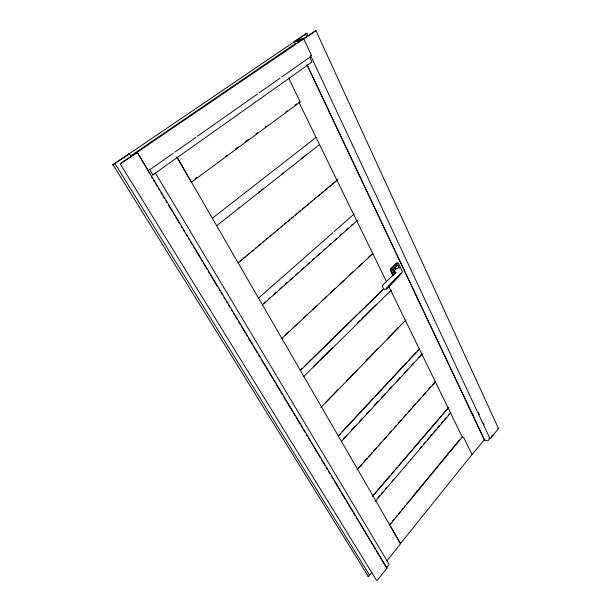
<?xml version="1.0" encoding="UTF-8"?>
<svg xmlns="http://www.w3.org/2000/svg" width="611" height="611" viewBox="0 0 611 611"><rect width="100%" height="100%" fill="white"/><g stroke="black" fill="none" stroke-linecap="round" stroke-linejoin="round"><path stroke-width="0.92" d="M400.426 543.599L390.391 526.247M484.79 439.5L484.431 440.057L484.767 439.385M300.184 102.014L288.743 78.124M498.477 428.54L490.648 438.354M310.373 57.067L310.067 56.342L311.473 55.357L303.82 38.989L303.003 39.081M387.023 568.108L377.231 580.381L376.422 580.144L120.199 163.832L315.902 30.55L498.477 428.51L497.759 428.342M397.99 265.205L397.471 265.098L392.842 270.047M148.435 170.965L137.444 152.605L136.719 152.574L137.33 152.475L387.015 568.054M484.538 440.019L307.333 65.278M152.704 174.952L152.605 174.41M484.447 440.126L487.723 440.997L489.915 438.415L310.632 55.609M390.696 269.283L390.673 269.886M392.812 269.68L397.524 265.105M300.222 101.991L191.365 182.231L176.862 156.951M400.457 543.591L472.043 454.485L463.688 437.346L462.275 436.964L389.696 525.032M491.336 436.376L492.443 434.994M386.496 567.825L389.138 564.335L155.431 173.058L152.903 174.937L149.512 169.285M386.931 560.898L400.595 543.683L177.198 157.478M484.187 439.798L472.12 454.561M367.791 576.303L368.456 576.601L371.969 572.247M389.711 524.482L390.925 523.008M392.743 520.801L393.958 519.335M395.775 517.127L396.99 515.653M398.204 514.179L400.022 511.972M401.236 510.506L403.054 508.299M404.268 506.825L405.483 505.35M406.697 503.884L408.515 501.669M409.729 500.203L411.547 497.996M412.761 496.522L459.464 439.867M377.896 497.682L379.744 495.513M381.585 493.344L382.822 491.901M385.281 489.014L386.511 487.57M392.056 481.063L393.285 479.62M419.757 448.558L421.605 446.397M423.446 444.228L425.294 442.058M427.142 439.889L428.991 437.728M430.22 436.277L432.069 434.115M433.917 431.946L435.758 429.777M437.606 427.616L439.454 425.447M441.302 423.278L443.151 421.109M444.38 419.665L446.229 417.496M448.069 415.335L449.917 413.166M375.269 501.448L450.994 412.54M372.939 495.628L390.284 475.404M391.529 473.96L394.003 471.066M395.241 469.622L397.104 467.453M398.96 465.284L438.003 419.772M439.24 418.329L441.715 415.442M442.96 413.998L448.535 407.491M372.55 496.407L448.78 407.514M358.772 467.69L361.926 464.146M363.82 462.015L366.974 458.471M368.868 456.348L372.023 452.804M373.909 450.674L376.437 447.84M378.957 444.999L381.485 442.165M384.006 439.332L386.526 436.491M389.054 433.657L391.575 430.824M394.103 427.983L395.989 425.859M398.517 423.026L401.037 420.185M403.565 417.351L406.086 414.518M408.614 411.677L411.134 408.843M413.028 406.72L415.549 403.879M418.077 401.045L420.597 398.212M423.118 395.37L425.646 392.537M428.166 389.703L430.694 386.862M432.58 384.739L435.108 381.906M357.114 469.859L435.353 381.913M341.465 441.455L422.438 353.899M343.603 438.53L346.842 435.032M351.378 430.129L355.266 425.928M359.153 421.727L362.392 418.23M366.272 414.029L368.868 411.226M374.047 405.628L377.934 401.427M381.822 397.226L385.06 393.728M388.947 389.528L391.536 386.732M396.715 381.127L399.953 377.629M404.49 372.733L407.728 369.227M411.615 365.027L413.555 362.926M418.741 357.328L421.98 353.83M338.219 435.91L340.159 433.825M342.099 431.74L373.168 398.41M375.116 396.325L406.834 362.292M408.774 360.207L415.892 352.57M417.191 351.18L419.131 349.102M338.448 435.941L419.375 349.102M384.151 289.729L384.899 289.858L386.503 288.728L400.984 273.575M386.503 288.728L400.778 273.927L386.19 288.866L399.777 275.171M366.142 360.177L367.471 358.802M325.953 402.107L337.837 389.864M346.422 381.02L357.649 369.464M366.241 360.62L378.125 348.377M387.374 338.853L397.937 327.977M320.897 407.568L406.109 319.805M313.474 366.394L318.224 361.712M319.584 360.368L332.491 347.644M357.626 322.868L360.345 320.187M361.704 318.85L376.651 304.118M303.728 376.529L391.376 290.088M300.169 370.442L302.201 368.448M304.92 365.79L333.453 337.898M334.813 336.569L357.229 314.65M359.268 312.656L383.723 288.751M300.398 370.449L383.968 288.728M396.233 272.124L383.364 284.466L382.234 285.849L383.044 287.834M137.299 152.506L120.199 163.832M281.801 338.517L372.809 253.55M285.07 335.256L288.545 332.017M294.105 326.824L297.572 323.586M303.132 318.4L307.302 314.505M312.855 309.319L316.33 306.08M321.89 300.887L326.053 296.999M330.918 292.463L335.088 288.568M339.945 284.031L344.115 280.136M349.675 274.95L353.15 271.712M358.703 266.518L362.178 263.28M368.425 257.445L371.9 254.199M263.868 303.155L265.296 301.895M268.848 298.733L270.268 297.473M273.827 294.311L275.958 292.417M279.51 289.263L281.648 287.369M285.2 284.207L287.33 282.313M290.179 279.785L292.31 277.89M295.861 274.729L298 272.834M301.551 269.68L303.682 267.786M307.241 264.624L309.372 262.73M312.213 260.202L314.352 258.308M317.903 255.154L320.034 253.26M323.593 250.098L325.724 248.203M329.276 245.042L330.696 243.781M334.255 240.627L336.386 238.725M339.945 235.571L342.076 233.677M345.627 230.515L347.766 228.621M351.317 225.467L352.738 224.199M262.18 305.095L357.473 220.395M258.277 298.351L332.789 232.776M334.217 231.516L354.281 213.858M239.924 261.256L242.116 259.423M243.575 258.209L245.759 256.383M247.218 255.161L249.41 253.336M251.595 251.511L253.053 250.296M255.238 248.471L256.696 247.249M258.888 245.423L260.347 244.209M262.531 242.384L263.99 241.162M266.182 239.336L267.641 238.122M269.825 236.289L271.284 235.075M273.476 233.249L274.935 232.027M277.119 230.202L278.578 228.988M280.77 227.162L282.229 225.94M284.413 224.115L285.872 222.9M288.064 221.075L289.522 219.853M291.707 218.028L293.165 216.813M295.357 214.98L296.816 213.766M299 211.941L300.459 210.726M302.644 208.893L304.836 207.068M306.294 205.854L308.479 204.028M310.671 202.203L312.129 200.981M314.314 199.155L315.772 197.941M317.964 196.108L319.423 194.894M321.607 193.068L323.066 191.846M325.258 190.021L327.443 188.196M328.901 186.981L331.093 185.156M332.552 183.934L334.736 182.109M336.195 180.894L337.654 179.672M237.939 263.074L337.868 179.642M490.664 438.316L489.113 438.011M238.252 208.389L239.749 207.205M258.461 192.45L259.958 191.274M261.455 190.09L262.951 188.914M281.656 174.158L283.153 172.974M301.865 158.218L303.362 157.042M304.858 155.858L306.355 154.682M216.989 225.497L319.538 144.586M212.628 218.035L316.04 137.383M195.52 178.42L197.048 177.289M225.39 156.416L226.918 155.293M235.342 149.084L238.405 146.831M245.301 141.752L248.364 139.499M256.024 133.855L257.552 132.724M265.212 127.088L266.747 125.958M285.895 111.851L287.422 110.728M295.082 105.084L296.618 103.954M315.879 30.596L303.858 38.798M152.75 174.929L311.931 62.101L309.838 57.213L281.732 76.971M149.802 169.728L173.219 153.262M174.784 152.17L195.856 137.345M197.422 136.253L257.529 93.987M259.095 92.887L280.174 78.071M130.746 155.874L295.64 43.442M128.707 153.957L112.546 164.939L129.509 153.835M308.059 35.828L306.852 33.231L294.021 41.823M128.738 153.934L129.471 153.773L131.434 157.004M306.852 33.231L128.898 154.01M298.092 41.113L301.62 40.089L302.941 39.188L300.749 39.83L304.011 38.172L297.504 40.066L296.198 40.952L297.947 40.448C289.293 45.55 297.488 37.943 298.878 42.801M310.701 55.555L311.473 55.357M395.638 278.723L402.542 271.964L398.143 262.699L391.246 269.138L391.284 270.306L393.583 275.08M489.098 438.224L489.915 438.415M397.608 263.135L396.455 262.867L390.192 269.1L390.23 270.268L392.904 275.821M115.005 163.595L369.594 575.188M113.119 164.886L368.456 576.601M148.19 171.424L149.664 173.875M151.138 176.327L152.116 177.961M153.59 180.413L154.575 182.047M155.561 183.682L157.035 186.134M158.509 188.585L159.486 190.22M160.96 192.671L161.946 194.306M162.931 195.94L164.405 198.392M165.879 200.843L166.856 202.478M168.331 204.929L172.264 211.475M173.249 213.109L174.723 215.561M175.701 217.195L179.634 223.733M181.108 226.185L182.093 227.819M183.079 229.453L184.553 231.905M186.027 234.357L187.004 235.991M188.478 238.443L189.463 240.077M190.449 241.712L192.412 244.98M193.397 246.615L194.871 249.067M195.848 250.701L199.782 257.239M200.767 258.873L202.241 261.332M203.219 262.967L207.152 269.504M208.137 271.139L209.611 273.591M210.589 275.225L217.47 286.666M218.944 289.118L219.929 290.752M220.907 292.386L222.381 294.838M223.855 297.29L224.84 298.924M226.314 301.376L227.3 303.01M228.277 304.645L229.751 307.096M231.225 309.548L232.211 311.182M233.685 313.642L234.67 315.276M235.647 316.91L237.121 319.362M238.595 321.814L240.07 324.265M241.055 325.9L244.988 332.437M245.966 334.072L247.44 336.524M248.425 338.158L252.358 344.696M253.336 346.33L254.81 348.782M255.795 350.416L257.269 352.868M258.743 355.319L259.728 356.954M261.202 359.405L265.128 365.951M266.113 367.585L267.587 370.037M268.573 371.671L272.498 378.209M273.484 379.843L274.958 382.295M275.943 383.929L279.869 390.467M280.854 392.102L282.328 394.553M283.313 396.188L292.646 411.715M293.631 413.349L295.105 415.808M296.083 417.443L300.016 423.981M301.002 425.615L302.476 428.067M303.453 429.701L304.927 432.153M306.401 434.604L307.386 436.239M308.372 437.873L310.335 441.142M311.32 442.776L312.794 445.228M313.771 446.862L317.705 453.4M318.69 455.035L320.164 457.486M321.142 459.121L325.075 465.658M326.06 467.3L327.534 469.752M328.512 471.387L329.986 473.838M331.46 476.29L332.934 478.741M333.919 480.376L337.852 486.914M338.83 488.548L340.304 491M341.289 492.634L345.223 499.172M346.2 500.806L347.674 503.258M348.66 504.892L352.593 511.43M353.57 513.064L355.044 515.516M356.03 517.15L367.822 536.771M368.807 538.406L372.733 544.943M373.718 546.578L375.192 549.029M376.177 550.664L385.999 567.008M298.863 102.159L386.656 282.038M388.329 285.467L462.328 437.071M392.193 273.033L393.324 275.393M392.881 270.154L394.698 273.934L392.789 270.039M397.929 265.205L399.426 268.229M472.99 414.518L473.823 416.251M306.875 64.659L484.607 440.287M478.505 412.7L479.314 414.426M483.362 423.072L484.164 424.798M305.477 34.163L306.684 36.759M395.317 269.772A2.352 1.665 -87.3 0 1 397.578 268.565M395.577 272.315A2.352 1.665 -87.3 0 1 395.447 272.086M395.676 269.245A2.352 1.665 -87.2 0 1 397.7 268.573M395.699 272.323A2.352 1.665 -87.2 0 1 395.569 272.094M395.439 269.779A2.352 1.665 -87.2 0 1 395.546 269.497M394.202 270.612A9.073 6.416 -86.8 0 1 398.891 267.847M395.5 273.499A11.326 7.92 -88 0 1 394.271 270.566"/></g></svg>
